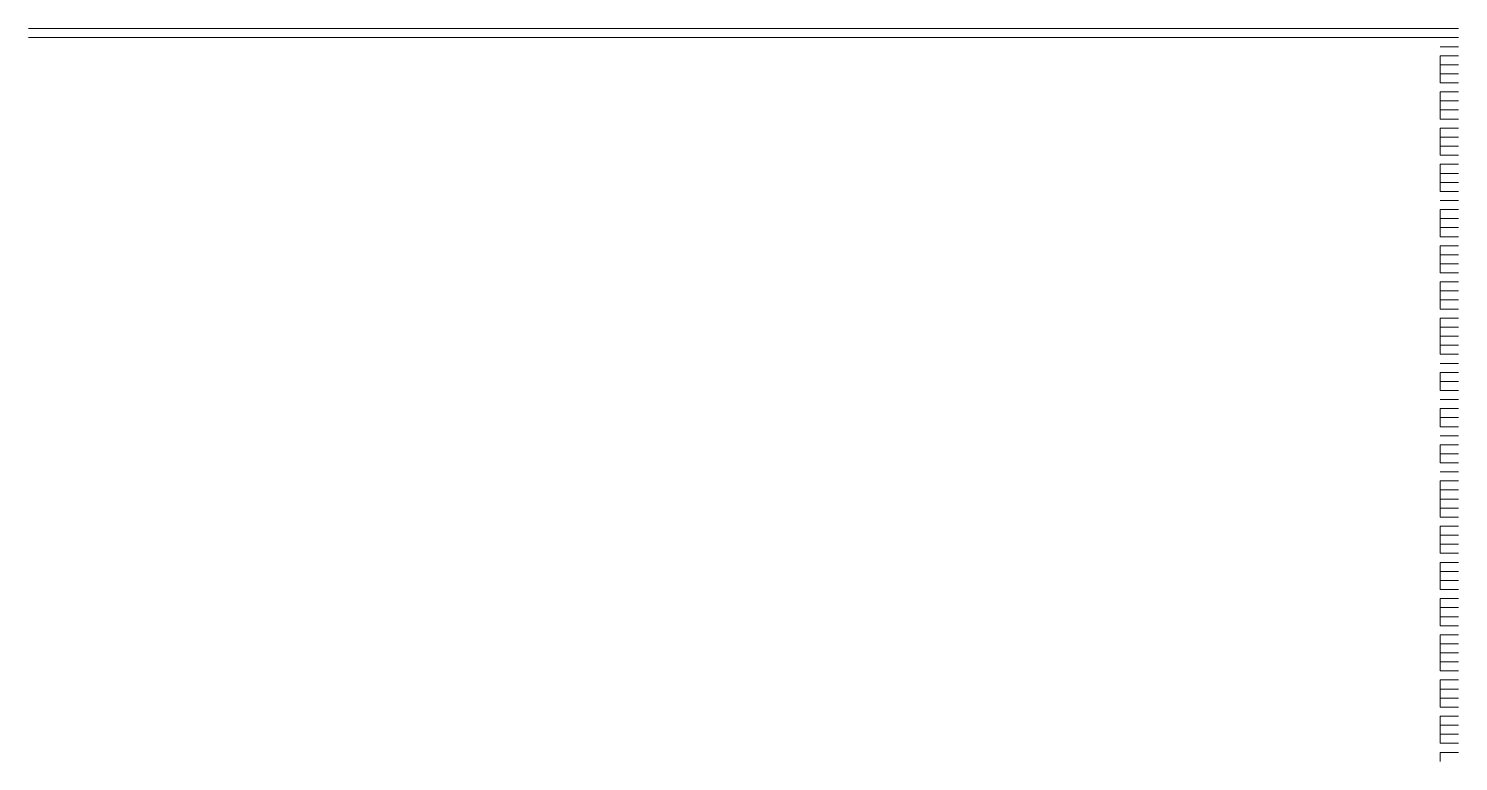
# Model space of a CAD drawing. Header units: inches. Extents: x 0.2 to 10.8, y 0.5 to 8.
# Drawn here: x 4.2533 to 4.5167, y 5.4017 to 5.5367 of the extents above; entities that cross this region are included whole.
import ezdxf

# ---------------------------------------------------------------- set-up
doc = ezdxf.new("R2010")
doc.units = ezdxf.units.IN
doc.header["$MEASUREMENT"] = 0
doc.layers.add('PDF_Geometry', color=7, linetype='Continuous')

msp = doc.modelspace()

# ---------------------------------------------------------------- linework, layer by layer
at = {"layer": 'PDF_Geometry', "lineweight": 9}
for points in [[(4.25333, 5.53667), (4.255, 5.53667)], [(4.25333, 5.53667), (4.255, 5.53667)], [(4.255, 5.53667), (4.25667, 5.53667)], [(4.255, 5.53667), (4.25667, 5.53667)], [(4.255, 5.53667), (4.25667, 5.53667)], [(4.25667, 5.53667), (4.25833, 5.53667)], [(4.25667, 5.53667), (4.25833, 5.53667)], [(4.25667, 5.53667), (4.25833, 5.53667)], [(4.25833, 5.53667), (4.26, 5.53667)], [(4.25833, 5.53667), (4.26, 5.53667)], [(4.26, 5.53667), (4.26167, 5.53667)], [(4.26, 5.53667), (4.26167, 5.53667)], [(4.26167, 5.53667), (4.26333, 5.53667)], [(4.26167, 5.53667), (4.26333, 5.53667)], [(4.26167, 5.53667), (4.26333, 5.53667)], [(4.26333, 5.53667), (4.265, 5.53667)], [(4.26333, 5.53667), (4.265, 5.53667)], [(4.26333, 5.53667), (4.265, 5.53667)], [(4.265, 5.53667), (4.26667, 5.53667)], [(4.265, 5.53667), (4.26667, 5.53667)], [(4.26667, 5.53667), (4.26833, 5.53667)], [(4.26667, 5.53667), (4.26833, 5.53667)], [(4.26833, 5.53667), (4.27, 5.53667)], [(4.26833, 5.53667), (4.27, 5.53667)], [(4.26833, 5.53667), (4.27, 5.53667)], [(4.27, 5.53667), (4.27167, 5.53667)], [(4.27, 5.53667), (4.27167, 5.53667)], [(4.27, 5.53667), (4.27167, 5.53667)], [(4.27167, 5.53667), (4.27333, 5.53667)], [(4.27167, 5.53667), (4.27333, 5.53667)], [(4.27333, 5.53667), (4.275, 5.53667)], [(4.27333, 5.53667), (4.275, 5.53667)], [(4.275, 5.53667), (4.27667, 5.53667)], [(4.275, 5.53667), (4.27667, 5.53667)], [(4.27667, 5.53667), (4.27833, 5.53667)], [(4.27667, 5.53667), (4.27833, 5.53667)], [(4.27833, 5.53667), (4.28, 5.53667)], [(4.27833, 5.53667), (4.28, 5.53667)], [(4.28, 5.53667), (4.28167, 5.53667)], [(4.28, 5.53667), (4.28167, 5.53667)], [(4.28167, 5.53667), (4.28333, 5.53667)], [(4.28167, 5.53667), (4.28333, 5.53667)], [(4.28333, 5.53667), (4.285, 5.53667)], [(4.28333, 5.53667), (4.285, 5.53667)], [(4.285, 5.53667), (4.28667, 5.53667)], [(4.285, 5.53667), (4.28667, 5.53667)], [(4.28667, 5.53667), (4.28833, 5.53667)], [(4.28667, 5.53667), (4.28833, 5.53667)], [(4.28833, 5.53667), (4.29, 5.53667)], [(4.28833, 5.53667), (4.29, 5.53667)], [(4.29, 5.53667), (4.29167, 5.53667)], [(4.29, 5.53667), (4.29167, 5.53667)], [(4.29167, 5.53667), (4.29333, 5.53667)], [(4.29167, 5.53667), (4.29333, 5.53667)], [(4.29333, 5.53667), (4.295, 5.53667)], [(4.29333, 5.53667), (4.295, 5.53667)], [(4.295, 5.53667), (4.29667, 5.53667)], [(4.295, 5.53667), (4.29667, 5.53667)], [(4.29667, 5.53667), (4.29833, 5.53667)], [(4.29667, 5.53667), (4.29833, 5.53667)], [(4.29833, 5.53667), (4.3, 5.53667)], [(4.29833, 5.53667), (4.3, 5.53667)], [(4.29833, 5.53667), (4.3, 5.53667)], [(4.3, 5.53667), (4.30167, 5.53667)], [(4.3, 5.53667), (4.30167, 5.53667)], [(4.3, 5.53667), (4.30167, 5.53667)], [(4.30167, 5.53667), (4.30333, 5.53667)], [(4.30167, 5.53667), (4.30333, 5.53667)], [(4.30333, 5.53667), (4.305, 5.53667)], [(4.30333, 5.53667), (4.305, 5.53667)], [(4.305, 5.53667), (4.30667, 5.53667)], [(4.305, 5.53667), (4.30667, 5.53667)], [(4.30667, 5.53667), (4.30833, 5.53667)], [(4.30667, 5.53667), (4.30833, 5.53667)], [(4.30833, 5.53667), (4.31, 5.53667)], [(4.30833, 5.53667), (4.31, 5.53667)], [(4.31, 5.53667), (4.31167, 5.53667)], [(4.31, 5.53667), (4.31167, 5.53667)], [(4.31167, 5.53667), (4.31333, 5.53667)], [(4.31167, 5.53667), (4.31333, 5.53667)], [(4.31333, 5.53667), (4.315, 5.53667)], [(4.31333, 5.53667), (4.315, 5.53667)], [(4.315, 5.53667), (4.31667, 5.53667)], [(4.315, 5.53667), (4.31667, 5.53667)], [(4.31667, 5.53667), (4.31833, 5.53667)], [(4.31667, 5.53667), (4.31833, 5.53667)], [(4.31833, 5.53667), (4.32, 5.53667)], [(4.31833, 5.53667), (4.32, 5.53667)], [(4.32, 5.53667), (4.32167, 5.53667)], [(4.32, 5.53667), (4.32167, 5.53667)], [(4.32167, 5.53667), (4.32333, 5.53667)], [(4.32167, 5.53667), (4.32333, 5.53667)], [(4.32333, 5.53667), (4.325, 5.53667)], [(4.32333, 5.53667), (4.325, 5.53667)], [(4.325, 5.53667), (4.32667, 5.53667)], [(4.325, 5.53667), (4.32667, 5.53667)], [(4.32667, 5.53667), (4.32833, 5.53667)], [(4.32667, 5.53667), (4.32833, 5.53667)], [(4.32667, 5.53667), (4.32833, 5.53667)], [(4.32833, 5.53667), (4.33, 5.53667)], [(4.32833, 5.53667), (4.33, 5.53667)], [(4.32833, 5.53667), (4.33, 5.53667)], [(4.32833, 5.53667), (4.33, 5.53667)], [(4.33, 5.53667), (4.33167, 5.53667)], [(4.33, 5.53667), (4.33167, 5.53667)], [(4.33, 5.53667), (4.33167, 5.53667)], [(4.33167, 5.53667), (4.33333, 5.53667)], [(4.33167, 5.53667), (4.33333, 5.53667)], [(4.33333, 5.53667), (4.335, 5.53667)], [(4.33333, 5.53667), (4.335, 5.53667)], [(4.335, 5.53667), (4.33667, 5.53667)], [(4.335, 5.53667), (4.33667, 5.53667)], [(4.335, 5.53667), (4.33667, 5.53667)], [(4.33667, 5.53667), (4.33833, 5.53667)], [(4.33667, 5.53667), (4.33833, 5.53667)], [(4.33667, 5.53667), (4.33833, 5.53667)], [(4.33833, 5.53667), (4.34, 5.53667)], [(4.33833, 5.53667), (4.34, 5.53667)], [(4.34, 5.53667), (4.34167, 5.53667)], [(4.34, 5.53667), (4.34167, 5.53667)], [(4.34167, 5.53667), (4.34333, 5.53667)], [(4.34167, 5.53667), (4.34333, 5.53667)], [(4.34333, 5.53667), (4.345, 5.53667)], [(4.34333, 5.53667), (4.345, 5.53667)], [(4.345, 5.53667), (4.34667, 5.53667)], [(4.345, 5.53667), (4.34667, 5.53667)], [(4.34667, 5.53667), (4.34833, 5.53667)], [(4.34667, 5.53667), (4.34833, 5.53667)], [(4.34833, 5.53667), (4.35, 5.53667)], [(4.34833, 5.53667), (4.35, 5.53667)], [(4.35, 5.53667), (4.35167, 5.53667)], [(4.35, 5.53667), (4.35167, 5.53667)], [(4.35167, 5.53667), (4.35333, 5.53667)], [(4.35167, 5.53667), (4.35333, 5.53667)], [(4.35333, 5.53667), (4.355, 5.53667)], [(4.35333, 5.53667), (4.355, 5.53667)], [(4.355, 5.53667), (4.35667, 5.53667)], [(4.355, 5.53667), (4.35667, 5.53667)], [(4.35667, 5.53667), (4.35833, 5.53667)], [(4.35667, 5.53667), (4.35833, 5.53667)], [(4.35667, 5.53667), (4.35833, 5.53667)], [(4.35833, 5.53667), (4.36, 5.53667)], [(4.35833, 5.53667), (4.36, 5.53667)], [(4.35833, 5.53667), (4.36, 5.53667)], [(4.36, 5.53667), (4.36167, 5.53667)], [(4.36, 5.53667), (4.36167, 5.53667)], [(4.36167, 5.53667), (4.36333, 5.53667)], [(4.36167, 5.53667), (4.36333, 5.53667)], [(4.36333, 5.53667), (4.365, 5.53667)], [(4.36333, 5.53667), (4.365, 5.53667)], [(4.36333, 5.53667), (4.365, 5.53667)], [(4.365, 5.53667), (4.36667, 5.53667)], [(4.365, 5.53667), (4.36667, 5.53667)], [(4.365, 5.53667), (4.36667, 5.53667)], [(4.36667, 5.53667), (4.36833, 5.53667)], [(4.36667, 5.53667), (4.36833, 5.53667)], [(4.36833, 5.53667), (4.37, 5.53667)], [(4.36833, 5.53667), (4.37, 5.53667)], [(4.37, 5.53667), (4.37167, 5.53667)], [(4.37, 5.53667), (4.37167, 5.53667)], [(4.37, 5.53667), (4.37167, 5.53667)], [(4.37167, 5.53667), (4.37333, 5.53667)], [(4.37167, 5.53667), (4.37333, 5.53667)], [(4.37167, 5.53667), (4.37333, 5.53667)], [(4.37333, 5.53667), (4.375, 5.53667)], [(4.37333, 5.53667), (4.375, 5.53667)], [(4.375, 5.53667), (4.37667, 5.53667)], [(4.375, 5.53667), (4.37667, 5.53667)], [(4.37667, 5.53667), (4.37833, 5.53667)], [(4.37667, 5.53667), (4.37833, 5.53667)], [(4.37667, 5.53667), (4.37833, 5.53667)], [(4.37833, 5.53667), (4.38, 5.53667)], [(4.37833, 5.53667), (4.38, 5.53667)], [(4.37833, 5.53667), (4.38, 5.53667)], [(4.38, 5.53667), (4.38167, 5.53667)], [(4.38, 5.53667), (4.38167, 5.53667)], [(4.38167, 5.53667), (4.38333, 5.53667)], [(4.38167, 5.53667), (4.38333, 5.53667)], [(4.38333, 5.53667), (4.385, 5.53667)], [(4.38333, 5.53667), (4.385, 5.53667)], [(4.385, 5.53667), (4.38667, 5.53667)], [(4.385, 5.53667), (4.38667, 5.53667)], [(4.38667, 5.53667), (4.38833, 5.53667)], [(4.38667, 5.53667), (4.38833, 5.53667)], [(4.38833, 5.53667), (4.39, 5.53667)], [(4.38833, 5.53667), (4.39, 5.53667)], [(4.39, 5.53667), (4.39167, 5.53667)], [(4.39, 5.53667), (4.39167, 5.53667)], [(4.39167, 5.53667), (4.39333, 5.53667)], [(4.39167, 5.53667), (4.39333, 5.53667)], [(4.39333, 5.53667), (4.395, 5.53667)], [(4.39333, 5.53667), (4.395, 5.53667)], [(4.395, 5.53667), (4.39667, 5.53667)], [(4.395, 5.53667), (4.39667, 5.53667)], [(4.39667, 5.53667), (4.39833, 5.53667)], [(4.39667, 5.53667), (4.39833, 5.53667)], [(4.39833, 5.53667), (4.4, 5.53667)], [(4.39833, 5.53667), (4.4, 5.53667)], [(4.4, 5.53667), (4.40167, 5.53667)], [(4.4, 5.53667), (4.40167, 5.53667)], [(4.40167, 5.53667), (4.40333, 5.53667)], [(4.40167, 5.53667), (4.40333, 5.53667)], [(4.40333, 5.53667), (4.405, 5.53667)], [(4.40333, 5.53667), (4.405, 5.53667)], [(4.405, 5.53667), (4.40667, 5.53667)], [(4.405, 5.53667), (4.40667, 5.53667)], [(4.40667, 5.53667), (4.40833, 5.53667)], [(4.40667, 5.53667), (4.40833, 5.53667)], [(4.40833, 5.53667), (4.41, 5.53667)], [(4.40833, 5.53667), (4.41, 5.53667)], [(4.41, 5.53667), (4.41167, 5.53667)], [(4.41, 5.53667), (4.41167, 5.53667)], [(4.41167, 5.53667), (4.41333, 5.53667)], [(4.41167, 5.53667), (4.41333, 5.53667)], [(4.41333, 5.53667), (4.415, 5.53667)], [(4.41333, 5.53667), (4.415, 5.53667)], [(4.415, 5.53667), (4.41667, 5.53667)], [(4.415, 5.53667), (4.41667, 5.53667)], [(4.41667, 5.53667), (4.41833, 5.53667)], [(4.41667, 5.53667), (4.41833, 5.53667)], [(4.41833, 5.53667), (4.42, 5.53667)], [(4.41833, 5.53667), (4.42, 5.53667)], [(4.42, 5.53667), (4.42167, 5.53667)], [(4.42, 5.53667), (4.42167, 5.53667)], [(4.42167, 5.53667), (4.42333, 5.53667)], [(4.42167, 5.53667), (4.42333, 5.53667)], [(4.42333, 5.53667), (4.425, 5.53667)], [(4.42333, 5.53667), (4.425, 5.53667)], [(4.425, 5.53667), (4.42667, 5.53667)], [(4.425, 5.53667), (4.42667, 5.53667)], [(4.42667, 5.53667), (4.42833, 5.53667)], [(4.42667, 5.53667), (4.42833, 5.53667)], [(4.42833, 5.53667), (4.43, 5.53667)], [(4.42833, 5.53667), (4.43, 5.53667)], [(4.43, 5.53667), (4.43167, 5.53667)], [(4.43, 5.53667), (4.43167, 5.53667)], [(4.43167, 5.53667), (4.43333, 5.53667)], [(4.43167, 5.53667), (4.43333, 5.53667)], [(4.43333, 5.53667), (4.435, 5.53667)], [(4.43333, 5.53667), (4.435, 5.53667)], [(4.435, 5.53667), (4.43667, 5.53667)], [(4.435, 5.53667), (4.43667, 5.53667)], [(4.435, 5.53667), (4.43667, 5.53667)], [(4.43667, 5.53667), (4.43833, 5.53667)], [(4.43667, 5.53667), (4.43833, 5.53667)], [(4.43667, 5.53667), (4.43833, 5.53667)], [(4.43833, 5.53667), (4.44, 5.53667)], [(4.43833, 5.53667), (4.44, 5.53667)], [(4.44, 5.53667), (4.44167, 5.53667)], [(4.44, 5.53667), (4.44167, 5.53667)], [(4.44167, 5.53667), (4.44333, 5.53667)], [(4.44167, 5.53667), (4.44333, 5.53667)], [(4.44333, 5.53667), (4.445, 5.53667)], [(4.44333, 5.53667), (4.445, 5.53667)], [(4.44333, 5.53667), (4.445, 5.53667)], [(4.445, 5.53667), (4.44667, 5.53667)], [(4.445, 5.53667), (4.44667, 5.53667)], [(4.445, 5.53667), (4.44667, 5.53667)], [(4.44667, 5.53667), (4.44833, 5.53667)], [(4.44667, 5.53667), (4.44833, 5.53667)], [(4.44833, 5.53667), (4.45, 5.53667)], [(4.44833, 5.53667), (4.45, 5.53667)], [(4.45, 5.53667), (4.45167, 5.53667)], [(4.45, 5.53667), (4.45167, 5.53667)], [(4.45, 5.53667), (4.45167, 5.53667)], [(4.45167, 5.53667), (4.45333, 5.53667)], [(4.45167, 5.53667), (4.45333, 5.53667)], [(4.45167, 5.53667), (4.45333, 5.53667)], [(4.45333, 5.53667), (4.455, 5.53667)], [(4.45333, 5.53667), (4.455, 5.53667)], [(4.455, 5.53667), (4.45667, 5.53667)], [(4.455, 5.53667), (4.45667, 5.53667)], [(4.45667, 5.53667), (4.45833, 5.53667)], [(4.45667, 5.53667), (4.45833, 5.53667)], [(4.45667, 5.53667), (4.45833, 5.53667)], [(4.45833, 5.53667), (4.46, 5.53667)], [(4.45833, 5.53667), (4.46, 5.53667)], [(4.45833, 5.53667), (4.46, 5.53667)], [(4.46, 5.53667), (4.46167, 5.53667)], [(4.46, 5.53667), (4.46167, 5.53667)], [(4.46167, 5.53667), (4.46333, 5.53667)], [(4.46167, 5.53667), (4.46333, 5.53667)], [(4.46333, 5.53667), (4.465, 5.53667)], [(4.46333, 5.53667), (4.465, 5.53667)], [(4.46333, 5.53667), (4.465, 5.53667)], [(4.465, 5.53667), (4.46667, 5.53667)], [(4.465, 5.53667), (4.46667, 5.53667)], [(4.465, 5.53667), (4.46667, 5.53667)], [(4.465, 5.53667), (4.46667, 5.53667)], [(4.46667, 5.53667), (4.46833, 5.53667)], [(4.46667, 5.53667), (4.46833, 5.53667)], [(4.46667, 5.53667), (4.46833, 5.53667)], [(4.46833, 5.53667), (4.47, 5.53667)], [(4.46833, 5.53667), (4.47, 5.53667)], [(4.47, 5.53667), (4.47167, 5.53667)], [(4.47, 5.53667), (4.47167, 5.53667)], [(4.47167, 5.53667), (4.47333, 5.53667)], [(4.47167, 5.53667), (4.47333, 5.53667)], [(4.47333, 5.53667), (4.475, 5.53667)], [(4.47333, 5.53667), (4.475, 5.53667)], [(4.475, 5.53667), (4.47667, 5.53667)], [(4.475, 5.53667), (4.47667, 5.53667)], [(4.47667, 5.53667), (4.47833, 5.53667)], [(4.47667, 5.53667), (4.47833, 5.53667)], [(4.47833, 5.53667), (4.48, 5.53667)], [(4.47833, 5.53667), (4.48, 5.53667)], [(4.48, 5.53667), (4.48167, 5.53667)], [(4.48, 5.53667), (4.48167, 5.53667)], [(4.48167, 5.53667), (4.48333, 5.53667)], [(4.48167, 5.53667), (4.48333, 5.53667)], [(4.48333, 5.53667), (4.485, 5.53667)], [(4.48333, 5.53667), (4.485, 5.53667)], [(4.485, 5.53667), (4.48667, 5.53667)], [(4.485, 5.53667), (4.48667, 5.53667)], [(4.48667, 5.53667), (4.48833, 5.53667)], [(4.48667, 5.53667), (4.48833, 5.53667)], [(4.48833, 5.53667), (4.49, 5.53667)], [(4.48833, 5.53667), (4.49, 5.53667)], [(4.49, 5.53667), (4.49167, 5.53667)], [(4.49, 5.53667), (4.49167, 5.53667)], [(4.49167, 5.53667), (4.49333, 5.53667)], [(4.49167, 5.53667), (4.49333, 5.53667)], [(4.49333, 5.53667), (4.495, 5.53667)], [(4.49333, 5.53667), (4.495, 5.53667)], [(4.49333, 5.53667), (4.495, 5.53667)], [(4.495, 5.53667), (4.49667, 5.53667)], [(4.495, 5.53667), (4.49667, 5.53667)], [(4.495, 5.53667), (4.49667, 5.53667)], [(4.49667, 5.53667), (4.49833, 5.53667)], [(4.49667, 5.53667), (4.49833, 5.53667)], [(4.49833, 5.53667), (4.5, 5.53667)], [(4.49833, 5.53667), (4.5, 5.53667)], [(4.5, 5.53667), (4.50167, 5.53667)], [(4.5, 5.53667), (4.50167, 5.53667)], [(4.50167, 5.53667), (4.50333, 5.53667)], [(4.50167, 5.53667), (4.50333, 5.53667)], [(4.50333, 5.53667), (4.505, 5.53667)], [(4.50333, 5.53667), (4.505, 5.53667)], [(4.505, 5.53667), (4.50667, 5.53667)], [(4.505, 5.53667), (4.50667, 5.53667)], [(4.50667, 5.53667), (4.50833, 5.53667)], [(4.50667, 5.53667), (4.50833, 5.53667)], [(4.50833, 5.53667), (4.51, 5.53667)], [(4.50833, 5.53667), (4.51, 5.53667)], [(4.51, 5.53667), (4.51167, 5.53667)], [(4.51, 5.53667), (4.51167, 5.53667)], [(4.51167, 5.53667), (4.51333, 5.53667)], [(4.51167, 5.53667), (4.51333, 5.53667)], [(4.51333, 5.53667), (4.515, 5.53667)], [(4.51333, 5.53667), (4.515, 5.53667)], [(4.51333, 5.53667), (4.515, 5.53667)], [(4.515, 5.53667), (4.51667, 5.53667)], [(4.515, 5.53667), (4.51667, 5.53667)], [(4.25333, 5.535), (4.255, 5.535)], [(4.25333, 5.535), (4.255, 5.535)], [(4.255, 5.535), (4.25667, 5.535)], [(4.255, 5.535), (4.25667, 5.535)], [(4.255, 5.535), (4.25667, 5.535)], [(4.25667, 5.535), (4.25833, 5.535)], [(4.25667, 5.535), (4.25833, 5.535)], [(4.25667, 5.535), (4.25833, 5.535)], [(4.25667, 5.535), (4.25833, 5.535)], [(4.25833, 5.535), (4.26, 5.535)], [(4.25833, 5.535), (4.26, 5.535)], [(4.25833, 5.535), (4.26, 5.535)], [(4.26, 5.535), (4.26167, 5.535)], [(4.26, 5.535), (4.26167, 5.535)], [(4.26167, 5.535), (4.26333, 5.535)], [(4.26167, 5.535), (4.26333, 5.535)], [(4.26167, 5.535), (4.26333, 5.535)], [(4.26333, 5.535), (4.265, 5.535)], [(4.26333, 5.535), (4.265, 5.535)], [(4.26333, 5.535), (4.265, 5.535)], [(4.26333, 5.535), (4.265, 5.535)], [(4.265, 5.535), (4.26667, 5.535)], [(4.265, 5.535), (4.26667, 5.535)], [(4.265, 5.535), (4.26667, 5.535)], [(4.26667, 5.535), (4.26833, 5.535)], [(4.26667, 5.535), (4.26833, 5.535)], [(4.26833, 5.535), (4.27, 5.535)], [(4.26833, 5.535), (4.27, 5.535)], [(4.26833, 5.535), (4.27, 5.535)], [(4.27, 5.535), (4.27167, 5.535)], [(4.27, 5.535), (4.27167, 5.535)], [(4.27, 5.535), (4.27167, 5.535)], [(4.27, 5.535), (4.27167, 5.535)], [(4.27167, 5.535), (4.27333, 5.535)], [(4.27167, 5.535), (4.27333, 5.535)], [(4.27167, 5.535), (4.27333, 5.535)], [(4.27333, 5.535), (4.275, 5.535)], [(4.27333, 5.535), (4.275, 5.535)], [(4.27333, 5.535), (4.275, 5.535)], [(4.275, 5.535), (4.27667, 5.535)], [(4.275, 5.535), (4.27667, 5.535)], [(4.275, 5.535), (4.27667, 5.535)], [(4.27667, 5.535), (4.27833, 5.535)], [(4.27667, 5.535), (4.27833, 5.535)], [(4.27833, 5.535), (4.28, 5.535)], [(4.27833, 5.535), (4.28, 5.535)], [(4.27833, 5.535), (4.28, 5.535)], [(4.28, 5.535), (4.28167, 5.535)], [(4.28, 5.535), (4.28167, 5.535)], [(4.28, 5.535), (4.28167, 5.535)], [(4.28167, 5.535), (4.28333, 5.535)], [(4.28167, 5.535), (4.28333, 5.535)], [(4.28167, 5.535), (4.28333, 5.535)], [(4.28333, 5.535), (4.285, 5.535)], [(4.28333, 5.535), (4.285, 5.535)], [(4.285, 5.535), (4.28667, 5.535)], [(4.285, 5.535), (4.28667, 5.535)], [(4.285, 5.535), (4.28667, 5.535)], [(4.28667, 5.535), (4.28833, 5.535)], [(4.28667, 5.535), (4.28833, 5.535)], [(4.28667, 5.535), (4.28833, 5.535)], [(4.28833, 5.535), (4.29, 5.535)], [(4.28833, 5.535), (4.29, 5.535)], [(4.28833, 5.535), (4.29, 5.535)], [(4.29, 5.535), (4.29167, 5.535)], [(4.29, 5.535), (4.29167, 5.535)], [(4.29167, 5.535), (4.29333, 5.535)], [(4.29167, 5.535), (4.29333, 5.535)], [(4.29167, 5.535), (4.29333, 5.535)], [(4.29333, 5.535), (4.295, 5.535)], [(4.29333, 5.535), (4.295, 5.535)], [(4.29333, 5.535), (4.295, 5.535)], [(4.295, 5.535), (4.29667, 5.535)], [(4.295, 5.535), (4.29667, 5.535)], [(4.295, 5.535), (4.29667, 5.535)], [(4.29667, 5.535), (4.29833, 5.535)], [(4.29667, 5.535), (4.29833, 5.535)], [(4.29833, 5.535), (4.3, 5.535)], [(4.29833, 5.535), (4.3, 5.535)], [(4.29833, 5.535), (4.3, 5.535)], [(4.3, 5.535), (4.30167, 5.535)], [(4.3, 5.535), (4.30167, 5.535)], [(4.3, 5.535), (4.30167, 5.535)], [(4.3, 5.535), (4.30167, 5.535)], [(4.30167, 5.535), (4.30333, 5.535)], [(4.30167, 5.535), (4.30333, 5.535)], [(4.30167, 5.535), (4.30333, 5.535)], [(4.30333, 5.535), (4.305, 5.535)], [(4.30333, 5.535), (4.305, 5.535)], [(4.30333, 5.535), (4.305, 5.535)], [(4.305, 5.535), (4.30667, 5.535)], [(4.305, 5.535), (4.30667, 5.535)], [(4.30667, 5.535), (4.30833, 5.535)], [(4.30667, 5.535), (4.30833, 5.535)], [(4.30667, 5.535), (4.30833, 5.535)], [(4.30833, 5.535), (4.31, 5.535)], [(4.30833, 5.535), (4.31, 5.535)], [(4.30833, 5.535), (4.31, 5.535)], [(4.31, 5.535), (4.31167, 5.535)], [(4.31, 5.535), (4.31167, 5.535)], [(4.31, 5.535), (4.31167, 5.535)], [(4.31167, 5.535), (4.31333, 5.535)], [(4.31167, 5.535), (4.31333, 5.535)], [(4.31333, 5.535), (4.315, 5.535)], [(4.31333, 5.535), (4.315, 5.535)], [(4.31333, 5.535), (4.315, 5.535)], [(4.315, 5.535), (4.31667, 5.535)], [(4.315, 5.535), (4.31667, 5.535)], [(4.315, 5.535), (4.31667, 5.535)], [(4.31667, 5.535), (4.31833, 5.535)], [(4.31667, 5.535), (4.31833, 5.535)], [(4.31667, 5.535), (4.31833, 5.535)], [(4.31833, 5.535), (4.32, 5.535)], [(4.31833, 5.535), (4.32, 5.535)], [(4.32, 5.535), (4.32167, 5.535)], [(4.32, 5.535), (4.32167, 5.535)], [(4.32, 5.535), (4.32167, 5.535)], [(4.32167, 5.535), (4.32333, 5.535)], [(4.32167, 5.535), (4.32333, 5.535)], [(4.32167, 5.535), (4.32333, 5.535)], [(4.32333, 5.535), (4.325, 5.535)], [(4.32333, 5.535), (4.325, 5.535)], [(4.32333, 5.535), (4.325, 5.535)], [(4.325, 5.535), (4.32667, 5.535)], [(4.325, 5.535), (4.32667, 5.535)], [(4.32667, 5.535), (4.32833, 5.535)], [(4.32667, 5.535), (4.32833, 5.535)], [(4.32667, 5.535), (4.32833, 5.535)], [(4.32833, 5.535), (4.33, 5.535)], [(4.32833, 5.535), (4.33, 5.535)], [(4.32833, 5.535), (4.33, 5.535)], [(4.32833, 5.535), (4.33, 5.535)], [(4.33, 5.535), (4.33167, 5.535)], [(4.33, 5.535), (4.33167, 5.535)], [(4.33, 5.535), (4.33167, 5.535)], [(4.33, 5.535), (4.33167, 5.535)], [(4.33167, 5.535), (4.33333, 5.535)], [(4.33167, 5.535), (4.33333, 5.535)], [(4.33167, 5.535), (4.33333, 5.535)], [(4.33333, 5.535), (4.335, 5.535)], [(4.33333, 5.535), (4.335, 5.535)], [(4.335, 5.535), (4.33667, 5.535)], [(4.335, 5.535), (4.33667, 5.535)], [(4.335, 5.535), (4.33667, 5.535)], [(4.33667, 5.535), (4.33833, 5.535)], [(4.33667, 5.535), (4.33833, 5.535)], [(4.33667, 5.535), (4.33833, 5.535)], [(4.33667, 5.535), (4.33833, 5.535)], [(4.33833, 5.535), (4.34, 5.535)], [(4.33833, 5.535), (4.34, 5.535)], [(4.33833, 5.535), (4.34, 5.535)], [(4.34, 5.535), (4.34167, 5.535)], [(4.34, 5.535), (4.34167, 5.535)], [(4.34167, 5.535), (4.34333, 5.535)], [(4.34167, 5.535), (4.34333, 5.535)], [(4.34167, 5.535), (4.34333, 5.535)], [(4.34333, 5.535), (4.345, 5.535)], [(4.34333, 5.535), (4.345, 5.535)], [(4.34333, 5.535), (4.345, 5.535)], [(4.345, 5.535), (4.34667, 5.535)], [(4.345, 5.535), (4.34667, 5.535)], [(4.345, 5.535), (4.34667, 5.535)], [(4.34667, 5.535), (4.34833, 5.535)], [(4.34667, 5.535), (4.34833, 5.535)], [(4.34833, 5.535), (4.35, 5.535)], [(4.34833, 5.535), (4.35, 5.535)], [(4.34833, 5.535), (4.35, 5.535)], [(4.35, 5.535), (4.35167, 5.535)], [(4.35, 5.535), (4.35167, 5.535)], [(4.35, 5.535), (4.35167, 5.535)], [(4.35167, 5.535), (4.35333, 5.535)], [(4.35167, 5.535), (4.35333, 5.535)], [(4.35167, 5.535), (4.35333, 5.535)], [(4.35333, 5.535), (4.355, 5.535)], [(4.35333, 5.535), (4.355, 5.535)], [(4.35333, 5.535), (4.355, 5.535)], [(4.355, 5.535), (4.35667, 5.535)], [(4.355, 5.535), (4.35667, 5.535)], [(4.35667, 5.535), (4.35833, 5.535)], [(4.35667, 5.535), (4.35833, 5.535)], [(4.35667, 5.535), (4.35833, 5.535)], [(4.35833, 5.535), (4.36, 5.535)], [(4.35833, 5.535), (4.36, 5.535)], [(4.35833, 5.535), (4.36, 5.535)], [(4.35833, 5.535), (4.36, 5.535)], [(4.36, 5.535), (4.36167, 5.535)], [(4.36, 5.535), (4.36167, 5.535)], [(4.36, 5.535), (4.36167, 5.535)], [(4.36167, 5.535), (4.36333, 5.535)], [(4.36167, 5.535), (4.36333, 5.535)], [(4.36333, 5.535), (4.365, 5.535)], [(4.36333, 5.535), (4.365, 5.535)], [(4.36333, 5.535), (4.365, 5.535)], [(4.365, 5.535), (4.36667, 5.535)], [(4.365, 5.535), (4.36667, 5.535)], [(4.365, 5.535), (4.36667, 5.535)], [(4.365, 5.535), (4.36667, 5.535)], [(4.36667, 5.535), (4.36833, 5.535)], [(4.36667, 5.535), (4.36833, 5.535)], [(4.36667, 5.535), (4.36833, 5.535)], [(4.36833, 5.535), (4.37, 5.535)], [(4.36833, 5.535), (4.37, 5.535)], [(4.37, 5.535), (4.37167, 5.535)], [(4.37, 5.535), (4.37167, 5.535)], [(4.37, 5.535), (4.37167, 5.535)], [(4.37167, 5.535), (4.37333, 5.535)], [(4.37167, 5.535), (4.37333, 5.535)], [(4.37167, 5.535), (4.37333, 5.535)], [(4.37167, 5.535), (4.37333, 5.535)], [(4.37333, 5.535), (4.375, 5.535)], [(4.37333, 5.535), (4.375, 5.535)], [(4.37333, 5.535), (4.375, 5.535)], [(4.375, 5.535), (4.37667, 5.535)], [(4.375, 5.535), (4.37667, 5.535)], [(4.37667, 5.535), (4.37833, 5.535)], [(4.37667, 5.535), (4.37833, 5.535)], [(4.37667, 5.535), (4.37833, 5.535)], [(4.37833, 5.535), (4.38, 5.535)], [(4.37833, 5.535), (4.38, 5.535)], [(4.37833, 5.535), (4.38, 5.535)], [(4.37833, 5.535), (4.38, 5.535)], [(4.38, 5.535), (4.38167, 5.535)], [(4.38, 5.535), (4.38167, 5.535)], [(4.38, 5.535), (4.38167, 5.535)], [(4.38167, 5.535), (4.38333, 5.535)], [(4.38167, 5.535), (4.38333, 5.535)], [(4.38167, 5.535), (4.38333, 5.535)], [(4.38333, 5.535), (4.385, 5.535)], [(4.38333, 5.535), (4.385, 5.535)], [(4.38333, 5.535), (4.385, 5.535)], [(4.385, 5.535), (4.38667, 5.535)], [(4.385, 5.535), (4.38667, 5.535)], [(4.38667, 5.535), (4.38833, 5.535)], [(4.38667, 5.535), (4.38833, 5.535)], [(4.38667, 5.535), (4.38833, 5.535)], [(4.38833, 5.535), (4.39, 5.535)], [(4.38833, 5.535), (4.39, 5.535)], [(4.38833, 5.535), (4.39, 5.535)], [(4.39, 5.535), (4.39167, 5.535)], [(4.39, 5.535), (4.39167, 5.535)], [(4.39, 5.535), (4.39167, 5.535)], [(4.39167, 5.535), (4.39333, 5.535)], [(4.39167, 5.535), (4.39333, 5.535)], [(4.39333, 5.535), (4.395, 5.535)], [(4.39333, 5.535), (4.395, 5.535)], [(4.39333, 5.535), (4.395, 5.535)], [(4.395, 5.535), (4.39667, 5.535)], [(4.395, 5.535), (4.39667, 5.535)], [(4.395, 5.535), (4.39667, 5.535)], [(4.39667, 5.535), (4.39833, 5.535)], [(4.39667, 5.535), (4.39833, 5.535)], [(4.39667, 5.535), (4.39833, 5.535)], [(4.39833, 5.535), (4.4, 5.535)], [(4.39833, 5.535), (4.4, 5.535)], [(4.4, 5.535), (4.40167, 5.535)], [(4.4, 5.535), (4.40167, 5.535)], [(4.4, 5.535), (4.40167, 5.535)], [(4.40167, 5.535), (4.40333, 5.535)], [(4.40167, 5.535), (4.40333, 5.535)], [(4.40167, 5.535), (4.40333, 5.535)], [(4.40333, 5.535), (4.405, 5.535)], [(4.40333, 5.535), (4.405, 5.535)], [(4.40333, 5.535), (4.405, 5.535)], [(4.405, 5.535), (4.40667, 5.535)], [(4.405, 5.535), (4.40667, 5.535)], [(4.40667, 5.535), (4.40833, 5.535)], [(4.40667, 5.535), (4.40833, 5.535)], [(4.40667, 5.535), (4.40833, 5.535)], [(4.40833, 5.535), (4.41, 5.535)], [(4.40833, 5.535), (4.41, 5.535)], [(4.40833, 5.535), (4.41, 5.535)], [(4.41, 5.535), (4.41167, 5.535)], [(4.41, 5.535), (4.41167, 5.535)], [(4.41, 5.535), (4.41167, 5.535)], [(4.41167, 5.535), (4.41333, 5.535)], [(4.41167, 5.535), (4.41333, 5.535)], [(4.41167, 5.535), (4.41333, 5.535)], [(4.41333, 5.535), (4.415, 5.535)], [(4.41333, 5.535), (4.415, 5.535)], [(4.415, 5.535), (4.41667, 5.535)], [(4.415, 5.535), (4.41667, 5.535)], [(4.415, 5.535), (4.41667, 5.535)], [(4.41667, 5.535), (4.41833, 5.535)], [(4.41667, 5.535), (4.41833, 5.535)], [(4.41667, 5.535), (4.41833, 5.535)], [(4.41833, 5.535), (4.42, 5.535)], [(4.41833, 5.535), (4.42, 5.535)], [(4.41833, 5.535), (4.42, 5.535)], [(4.42, 5.535), (4.42167, 5.535)], [(4.42, 5.535), (4.42167, 5.535)], [(4.42167, 5.535), (4.42333, 5.535)], [(4.42167, 5.535), (4.42333, 5.535)], [(4.42167, 5.535), (4.42333, 5.535)], [(4.42333, 5.535), (4.425, 5.535)], [(4.42333, 5.535), (4.425, 5.535)], [(4.42333, 5.535), (4.425, 5.535)], [(4.425, 5.535), (4.42667, 5.535)], [(4.425, 5.535), (4.42667, 5.535)], [(4.425, 5.535), (4.42667, 5.535)], [(4.42667, 5.535), (4.42833, 5.535)], [(4.42667, 5.535), (4.42833, 5.535)], [(4.42833, 5.535), (4.43, 5.535)], [(4.42833, 5.535), (4.43, 5.535)], [(4.42833, 5.535), (4.43, 5.535)], [(4.43, 5.535), (4.43167, 5.535)], [(4.43, 5.535), (4.43167, 5.535)], [(4.43, 5.535), (4.43167, 5.535)], [(4.43167, 5.535), (4.43333, 5.535)], [(4.43167, 5.535), (4.43333, 5.535)], [(4.43167, 5.535), (4.43333, 5.535)], [(4.43333, 5.535), (4.435, 5.535)], [(4.43333, 5.535), (4.435, 5.535)], [(4.435, 5.535), (4.43667, 5.535)], [(4.435, 5.535), (4.43667, 5.535)], [(4.435, 5.535), (4.43667, 5.535)], [(4.43667, 5.535), (4.43833, 5.535)], [(4.43667, 5.535), (4.43833, 5.535)], [(4.43667, 5.535), (4.43833, 5.535)], [(4.43667, 5.535), (4.43833, 5.535)], [(4.43833, 5.535), (4.44, 5.535)], [(4.43833, 5.535), (4.44, 5.535)], [(4.43833, 5.535), (4.44, 5.535)], [(4.44, 5.535), (4.44167, 5.535)], [(4.44, 5.535), (4.44167, 5.535)], [(4.44, 5.535), (4.44167, 5.535)], [(4.44167, 5.535), (4.44333, 5.535)], [(4.44167, 5.535), (4.44333, 5.535)], [(4.44333, 5.535), (4.445, 5.535)], [(4.44333, 5.535), (4.445, 5.535)], [(4.44333, 5.535), (4.445, 5.535)], [(4.445, 5.535), (4.44667, 5.535)], [(4.445, 5.535), (4.44667, 5.535)], [(4.445, 5.535), (4.44667, 5.535)], [(4.445, 5.535), (4.44667, 5.535)], [(4.44667, 5.535), (4.44833, 5.535)], [(4.44667, 5.535), (4.44833, 5.535)], [(4.44667, 5.535), (4.44833, 5.535)], [(4.44833, 5.535), (4.45, 5.535)], [(4.44833, 5.535), (4.45, 5.535)], [(4.45, 5.535), (4.45167, 5.535)], [(4.45, 5.535), (4.45167, 5.535)], [(4.45, 5.535), (4.45167, 5.535)], [(4.45167, 5.535), (4.45333, 5.535)], [(4.45167, 5.535), (4.45333, 5.535)], [(4.45167, 5.535), (4.45333, 5.535)], [(4.45167, 5.535), (4.45333, 5.535)], [(4.45333, 5.535), (4.455, 5.535)], [(4.45333, 5.535), (4.455, 5.535)], [(4.45333, 5.535), (4.455, 5.535)], [(4.455, 5.535), (4.45667, 5.535)], [(4.455, 5.535), (4.45667, 5.535)], [(4.45667, 5.535), (4.45833, 5.535)], [(4.45667, 5.535), (4.45833, 5.535)], [(4.45667, 5.535), (4.45833, 5.535)], [(4.45833, 5.535), (4.46, 5.535)], [(4.45833, 5.535), (4.46, 5.535)], [(4.45833, 5.535), (4.46, 5.535)], [(4.45833, 5.535), (4.46, 5.535)], [(4.46, 5.535), (4.46167, 5.535)], [(4.46, 5.535), (4.46167, 5.535)], [(4.46, 5.535), (4.46167, 5.535)], [(4.46167, 5.535), (4.46333, 5.535)], [(4.46167, 5.535), (4.46333, 5.535)], [(4.46333, 5.535), (4.465, 5.535)], [(4.46333, 5.535), (4.465, 5.535)], [(4.46333, 5.535), (4.465, 5.535)], [(4.465, 5.535), (4.46667, 5.535)], [(4.465, 5.535), (4.46667, 5.535)], [(4.465, 5.535), (4.46667, 5.535)], [(4.465, 5.535), (4.46667, 5.535)], [(4.46667, 5.535), (4.46833, 5.535)], [(4.46667, 5.535), (4.46833, 5.535)], [(4.46667, 5.535), (4.46833, 5.535)], [(4.46667, 5.535), (4.46833, 5.535)], [(4.46833, 5.535), (4.47, 5.535)], [(4.46833, 5.535), (4.47, 5.535)], [(4.46833, 5.535), (4.47, 5.535)], [(4.47, 5.535), (4.47167, 5.535)], [(4.47, 5.535), (4.47167, 5.535)], [(4.47, 5.535), (4.47167, 5.535)], [(4.47167, 5.535), (4.47333, 5.535)], [(4.47167, 5.535), (4.47333, 5.535)], [(4.47333, 5.535), (4.475, 5.535)], [(4.47333, 5.535), (4.475, 5.535)], [(4.47333, 5.535), (4.475, 5.535)], [(4.475, 5.535), (4.47667, 5.535)], [(4.475, 5.535), (4.47667, 5.535)], [(4.475, 5.535), (4.47667, 5.535)], [(4.47667, 5.535), (4.47833, 5.535)], [(4.47667, 5.535), (4.47833, 5.535)], [(4.47667, 5.535), (4.47833, 5.535)], [(4.47833, 5.535), (4.48, 5.535)], [(4.47833, 5.535), (4.48, 5.535)], [(4.48, 5.535), (4.48167, 5.535)], [(4.48, 5.535), (4.48167, 5.535)], [(4.48, 5.535), (4.48167, 5.535)], [(4.48167, 5.535), (4.48333, 5.535)], [(4.48167, 5.535), (4.48333, 5.535)], [(4.48167, 5.535), (4.48333, 5.535)], [(4.48333, 5.535), (4.485, 5.535)], [(4.48333, 5.535), (4.485, 5.535)], [(4.48333, 5.535), (4.485, 5.535)], [(4.485, 5.535), (4.48667, 5.535)], [(4.485, 5.535), (4.48667, 5.535)], [(4.48667, 5.535), (4.48833, 5.535)], [(4.48667, 5.535), (4.48833, 5.535)], [(4.48667, 5.535), (4.48833, 5.535)], [(4.48833, 5.535), (4.49, 5.535)], [(4.48833, 5.535), (4.49, 5.535)], [(4.48833, 5.535), (4.49, 5.535)], [(4.49, 5.535), (4.49167, 5.535)], [(4.49, 5.535), (4.49167, 5.535)], [(4.49, 5.535), (4.49167, 5.535)], [(4.49167, 5.535), (4.49333, 5.535)], [(4.49167, 5.535), (4.49333, 5.535)], [(4.49333, 5.535), (4.495, 5.535)], [(4.49333, 5.535), (4.495, 5.535)], [(4.49333, 5.535), (4.495, 5.535)], [(4.495, 5.535), (4.49667, 5.535)], [(4.495, 5.535), (4.49667, 5.535)], [(4.495, 5.535), (4.49667, 5.535)], [(4.495, 5.535), (4.49667, 5.535)], [(4.49667, 5.535), (4.49833, 5.535)], [(4.49667, 5.535), (4.49833, 5.535)], [(4.49667, 5.535), (4.49833, 5.535)], [(4.49833, 5.535), (4.5, 5.535)], [(4.49833, 5.535), (4.5, 5.535)], [(4.49833, 5.535), (4.5, 5.535)], [(4.5, 5.535), (4.50167, 5.535)], [(4.5, 5.535), (4.50167, 5.535)], [(4.50167, 5.535), (4.50333, 5.535)], [(4.50167, 5.535), (4.50333, 5.535)], [(4.50167, 5.535), (4.50333, 5.535)], [(4.50333, 5.535), (4.505, 5.535)], [(4.50333, 5.535), (4.505, 5.535)], [(4.50333, 5.535), (4.505, 5.535)], [(4.505, 5.535), (4.50667, 5.535)], [(4.505, 5.535), (4.50667, 5.535)], [(4.505, 5.535), (4.50667, 5.535)], [(4.50667, 5.535), (4.50833, 5.535)], [(4.50667, 5.535), (4.50833, 5.535)], [(4.50833, 5.535), (4.51, 5.535)], [(4.50833, 5.535), (4.51, 5.535)], [(4.50833, 5.535), (4.51, 5.535)], [(4.51, 5.535), (4.51167, 5.535)], [(4.51, 5.535), (4.51167, 5.535)], [(4.51, 5.535), (4.51167, 5.535)], [(4.51167, 5.535), (4.51333, 5.535)], [(4.51167, 5.535), (4.51333, 5.535)], [(4.51167, 5.535), (4.51333, 5.535)], [(4.51333, 5.535), (4.515, 5.535)], [(4.51333, 5.535), (4.515, 5.535)], [(4.51333, 5.535), (4.515, 5.535)], [(4.51333, 5.535), (4.515, 5.535)], [(4.51333, 5.535), (4.515, 5.535)], [(4.51333, 5.53333), (4.515, 5.53333)], [(4.51333, 5.53333), (4.515, 5.53333)], [(4.51333, 5.53333), (4.515, 5.53333)], [(4.515, 5.535), (4.51667, 5.535)], [(4.515, 5.535), (4.51667, 5.535)], [(4.515, 5.535), (4.51667, 5.535)], [(4.515, 5.535), (4.51667, 5.535)], [(4.515, 5.53333), (4.51667, 5.53333)], [(4.515, 5.53333), (4.51667, 5.53333)], [(4.515, 5.53333), (4.51667, 5.53333)], [(4.51333, 5.53167), (4.515, 5.53167)], [(4.51333, 5.53167), (4.51333, 5.53)], [(4.51333, 5.53167), (4.515, 5.53167)], [(4.51333, 5.53), (4.515, 5.53)], [(4.51333, 5.53), (4.51333, 5.52833)], [(4.51333, 5.53), (4.515, 5.53)], [(4.515, 5.53167), (4.51667, 5.53167)], [(4.515, 5.53167), (4.51667, 5.53167)], [(4.515, 5.53), (4.51667, 5.53)], [(4.515, 5.53), (4.51667, 5.53)], [(4.51333, 5.52833), (4.515, 5.52833)], [(4.51333, 5.52833), (4.51333, 5.52667)], [(4.51333, 5.52833), (4.515, 5.52833)], [(4.515, 5.52833), (4.51667, 5.52833)], [(4.515, 5.52833), (4.51667, 5.52833)], [(4.51333, 5.52667), (4.515, 5.52667)], [(4.51333, 5.52667), (4.515, 5.52667)], [(4.51333, 5.525), (4.515, 5.525)], [(4.51333, 5.525), (4.51333, 5.52333)], [(4.51333, 5.525), (4.515, 5.525)], [(4.515, 5.52667), (4.51667, 5.52667)], [(4.515, 5.52667), (4.51667, 5.52667)], [(4.515, 5.525), (4.51667, 5.525)], [(4.515, 5.525), (4.51667, 5.525)], [(4.51333, 5.52333), (4.515, 5.52333)], [(4.51333, 5.52333), (4.51333, 5.52167)], [(4.51333, 5.52333), (4.515, 5.52333)], [(4.515, 5.52333), (4.51667, 5.52333)], [(4.515, 5.52333), (4.51667, 5.52333)], [(4.51333, 5.52167), (4.515, 5.52167)], [(4.51333, 5.52167), (4.51333, 5.52)], [(4.51333, 5.52167), (4.515, 5.52167)], [(4.51333, 5.52), (4.515, 5.52)], [(4.51333, 5.52), (4.515, 5.52)], [(4.515, 5.52167), (4.51667, 5.52167)], [(4.515, 5.52167), (4.51667, 5.52167)], [(4.515, 5.52), (4.51667, 5.52)], [(4.515, 5.52), (4.51667, 5.52)], [(4.51333, 5.51833), (4.515, 5.51833)], [(4.51333, 5.51833), (4.51333, 5.51667)], [(4.51333, 5.51833), (4.515, 5.51833)], [(4.515, 5.51833), (4.51667, 5.51833)], [(4.515, 5.51833), (4.51667, 5.51833)], [(4.51333, 5.51667), (4.515, 5.51667)], [(4.51333, 5.51667), (4.51333, 5.515)], [(4.51333, 5.51667), (4.515, 5.51667)], [(4.51333, 5.515), (4.515, 5.515)], [(4.51333, 5.515), (4.51333, 5.51333)], [(4.51333, 5.515), (4.515, 5.515)], [(4.515, 5.51667), (4.51667, 5.51667)], [(4.515, 5.51667), (4.51667, 5.51667)], [(4.515, 5.515), (4.51667, 5.515)], [(4.515, 5.515), (4.51667, 5.515)], [(4.51333, 5.51333), (4.515, 5.51333)], [(4.51333, 5.51333), (4.515, 5.51333)], [(4.51333, 5.51167), (4.515, 5.51167)], [(4.51333, 5.51167), (4.51333, 5.51)], [(4.51333, 5.51167), (4.515, 5.51167)], [(4.515, 5.51333), (4.51667, 5.51333)], [(4.515, 5.51333), (4.51667, 5.51333)], [(4.515, 5.51167), (4.51667, 5.51167)], [(4.515, 5.51167), (4.51667, 5.51167)], [(4.51333, 5.51), (4.515, 5.51)], [(4.51333, 5.51), (4.51333, 5.50833)], [(4.51333, 5.51), (4.515, 5.51)], [(4.515, 5.51), (4.51667, 5.51)], [(4.515, 5.51), (4.51667, 5.51)], [(4.51333, 5.50833), (4.515, 5.50833)], [(4.51333, 5.50833), (4.51333, 5.50667)], [(4.51333, 5.50833), (4.515, 5.50833)], [(4.51333, 5.50667), (4.515, 5.50667)], [(4.51333, 5.50667), (4.515, 5.50667)], [(4.51333, 5.50667), (4.515, 5.50667)], [(4.515, 5.50833), (4.51667, 5.50833)], [(4.515, 5.50833), (4.51667, 5.50833)], [(4.515, 5.50667), (4.51667, 5.50667)], [(4.515, 5.50667), (4.51667, 5.50667)], [(4.515, 5.50667), (4.51667, 5.50667)], [(4.51333, 5.505), (4.515, 5.505)], [(4.51333, 5.505), (4.515, 5.505)], [(4.51333, 5.505), (4.515, 5.505)], [(4.515, 5.505), (4.51667, 5.505)], [(4.515, 5.505), (4.51667, 5.505)], [(4.515, 5.505), (4.51667, 5.505)], [(4.51333, 5.50333), (4.515, 5.50333)], [(4.51333, 5.50333), (4.51333, 5.50167)], [(4.51333, 5.50333), (4.515, 5.50333)], [(4.51333, 5.50167), (4.515, 5.50167)], [(4.51333, 5.50167), (4.51333, 5.5)], [(4.51333, 5.50167), (4.515, 5.50167)], [(4.515, 5.50333), (4.51667, 5.50333)], [(4.515, 5.50333), (4.51667, 5.50333)], [(4.515, 5.50167), (4.51667, 5.50167)], [(4.515, 5.50167), (4.51667, 5.50167)], [(4.51333, 5.5), (4.515, 5.5)], [(4.51333, 5.5), (4.51333, 5.49833)], [(4.51333, 5.5), (4.515, 5.5)], [(4.515, 5.5), (4.51667, 5.5)], [(4.515, 5.5), (4.51667, 5.5)], [(4.51333, 5.49833), (4.515, 5.49833)], [(4.51333, 5.49833), (4.515, 5.49833)], [(4.51333, 5.49667), (4.515, 5.49667)], [(4.51333, 5.49667), (4.51333, 5.495)], [(4.51333, 5.49667), (4.515, 5.49667)], [(4.515, 5.49833), (4.51667, 5.49833)], [(4.515, 5.49833), (4.51667, 5.49833)], [(4.515, 5.49667), (4.51667, 5.49667)], [(4.515, 5.49667), (4.51667, 5.49667)], [(4.51333, 5.495), (4.515, 5.495)], [(4.51333, 5.495), (4.51333, 5.49333)], [(4.51333, 5.495), (4.515, 5.495)], [(4.51333, 5.49333), (4.515, 5.49333)], [(4.51333, 5.49333), (4.51333, 5.49167)], [(4.51333, 5.49333), (4.515, 5.49333)], [(4.515, 5.495), (4.51667, 5.495)], [(4.515, 5.495), (4.51667, 5.495)], [(4.515, 5.49333), (4.51667, 5.49333)], [(4.515, 5.49333), (4.51667, 5.49333)], [(4.51333, 5.49167), (4.515, 5.49167)], [(4.51333, 5.49167), (4.515, 5.49167)], [(4.515, 5.49167), (4.51667, 5.49167)], [(4.515, 5.49167), (4.51667, 5.49167)], [(4.51333, 5.49), (4.515, 5.49)], [(4.51333, 5.49), (4.51333, 5.48833)], [(4.51333, 5.49), (4.515, 5.49)], [(4.51333, 5.48833), (4.515, 5.48833)], [(4.51333, 5.48833), (4.51333, 5.48667)], [(4.51333, 5.48833), (4.515, 5.48833)], [(4.515, 5.49), (4.51667, 5.49)], [(4.515, 5.49), (4.51667, 5.49)], [(4.515, 5.48833), (4.51667, 5.48833)], [(4.515, 5.48833), (4.51667, 5.48833)], [(4.51333, 5.48667), (4.515, 5.48667)], [(4.51333, 5.48667), (4.51333, 5.485)], [(4.51333, 5.48667), (4.515, 5.48667)], [(4.515, 5.48667), (4.51667, 5.48667)], [(4.515, 5.48667), (4.51667, 5.48667)], [(4.51333, 5.485), (4.515, 5.485)], [(4.51333, 5.485), (4.515, 5.485)], [(4.51333, 5.48333), (4.515, 5.48333)], [(4.51333, 5.48333), (4.51333, 5.48167)], [(4.51333, 5.48333), (4.515, 5.48333)], [(4.515, 5.485), (4.51667, 5.485)], [(4.515, 5.485), (4.51667, 5.485)], [(4.515, 5.48333), (4.51667, 5.48333)], [(4.515, 5.48333), (4.51667, 5.48333)], [(4.51333, 5.48167), (4.515, 5.48167)], [(4.51333, 5.48167), (4.51333, 5.48)], [(4.51333, 5.48167), (4.515, 5.48167)], [(4.51333, 5.48), (4.515, 5.48)], [(4.51333, 5.48), (4.51333, 5.47833)], [(4.51333, 5.48), (4.515, 5.48)], [(4.515, 5.48167), (4.51667, 5.48167)], [(4.515, 5.48167), (4.51667, 5.48167)], [(4.515, 5.48), (4.51667, 5.48)], [(4.515, 5.48), (4.51667, 5.48)], [(4.51333, 5.47833), (4.515, 5.47833)], [(4.51333, 5.47833), (4.51333, 5.47667)], [(4.51333, 5.47833), (4.515, 5.47833)], [(4.515, 5.47833), (4.51667, 5.47833)], [(4.515, 5.47833), (4.51667, 5.47833)], [(4.51333, 5.47667), (4.515, 5.47667)], [(4.51333, 5.47667), (4.515, 5.47667)], [(4.51333, 5.47667), (4.515, 5.47667)], [(4.51333, 5.475), (4.515, 5.475)], [(4.51333, 5.475), (4.515, 5.475)], [(4.51333, 5.475), (4.515, 5.475)], [(4.515, 5.47667), (4.51667, 5.47667)], [(4.515, 5.47667), (4.51667, 5.47667)], [(4.515, 5.47667), (4.51667, 5.47667)], [(4.515, 5.475), (4.51667, 5.475)], [(4.515, 5.475), (4.51667, 5.475)], [(4.515, 5.475), (4.51667, 5.475)], [(4.51333, 5.47333), (4.515, 5.47333)], [(4.51333, 5.47333), (4.51333, 5.47167)], [(4.51333, 5.47333), (4.515, 5.47333)], [(4.515, 5.47333), (4.51667, 5.47333)], [(4.515, 5.47333), (4.51667, 5.47333)], [(4.51333, 5.47167), (4.515, 5.47167)], [(4.51333, 5.47167), (4.51333, 5.47)], [(4.51333, 5.47167), (4.515, 5.47167)], [(4.51333, 5.47), (4.515, 5.47)], [(4.51333, 5.47), (4.515, 5.47)], [(4.51333, 5.47), (4.515, 5.47)], [(4.515, 5.47167), (4.51667, 5.47167)], [(4.515, 5.47167), (4.51667, 5.47167)], [(4.515, 5.47), (4.51667, 5.47)], [(4.515, 5.47), (4.51667, 5.47)], [(4.515, 5.47), (4.51667, 5.47)], [(4.51333, 5.46833), (4.515, 5.46833)], [(4.51333, 5.46833), (4.515, 5.46833)], [(4.51333, 5.46833), (4.515, 5.46833)], [(4.515, 5.46833), (4.51667, 5.46833)], [(4.515, 5.46833), (4.51667, 5.46833)], [(4.515, 5.46833), (4.51667, 5.46833)], [(4.51333, 5.46667), (4.515, 5.46667)], [(4.51333, 5.46667), (4.51333, 5.465)], [(4.51333, 5.46667), (4.515, 5.46667)], [(4.51333, 5.465), (4.515, 5.465)], [(4.51333, 5.465), (4.51333, 5.46333)], [(4.51333, 5.465), (4.515, 5.465)], [(4.515, 5.46667), (4.51667, 5.46667)], [(4.515, 5.46667), (4.51667, 5.46667)], [(4.515, 5.465), (4.51667, 5.465)], [(4.515, 5.465), (4.51667, 5.465)], [(4.51333, 5.46333), (4.515, 5.46333)], [(4.51333, 5.46333), (4.515, 5.46333)], [(4.51333, 5.46333), (4.515, 5.46333)], [(4.51333, 5.46167), (4.515, 5.46167)], [(4.51333, 5.46167), (4.515, 5.46167)], [(4.51333, 5.46167), (4.515, 5.46167)], [(4.515, 5.46333), (4.51667, 5.46333)], [(4.515, 5.46333), (4.51667, 5.46333)], [(4.515, 5.46333), (4.51667, 5.46333)], [(4.515, 5.46167), (4.51667, 5.46167)], [(4.515, 5.46167), (4.51667, 5.46167)], [(4.515, 5.46167), (4.51667, 5.46167)], [(4.51333, 5.46), (4.515, 5.46)], [(4.51333, 5.46), (4.51333, 5.45833)], [(4.51333, 5.46), (4.515, 5.46)], [(4.515, 5.46), (4.51667, 5.46)], [(4.515, 5.46), (4.51667, 5.46)], [(4.51333, 5.45833), (4.515, 5.45833)], [(4.51333, 5.45833), (4.51333, 5.45667)], [(4.51333, 5.45833), (4.515, 5.45833)], [(4.51333, 5.45667), (4.515, 5.45667)], [(4.51333, 5.45667), (4.515, 5.45667)], [(4.51333, 5.45667), (4.515, 5.45667)], [(4.515, 5.45833), (4.51667, 5.45833)], [(4.515, 5.45833), (4.51667, 5.45833)], [(4.515, 5.45667), (4.51667, 5.45667)], [(4.515, 5.45667), (4.51667, 5.45667)], [(4.515, 5.45667), (4.51667, 5.45667)], [(4.51333, 5.455), (4.515, 5.455)], [(4.51333, 5.455), (4.515, 5.455)], [(4.51333, 5.455), (4.515, 5.455)], [(4.515, 5.455), (4.51667, 5.455)], [(4.515, 5.455), (4.51667, 5.455)], [(4.515, 5.455), (4.51667, 5.455)], [(4.51333, 5.45333), (4.515, 5.45333)], [(4.51333, 5.45333), (4.51333, 5.45167)], [(4.51333, 5.45333), (4.515, 5.45333)], [(4.51333, 5.45167), (4.515, 5.45167)], [(4.51333, 5.45167), (4.51333, 5.45)], [(4.51333, 5.45167), (4.515, 5.45167)], [(4.515, 5.45333), (4.51667, 5.45333)], [(4.515, 5.45333), (4.51667, 5.45333)], [(4.515, 5.45167), (4.51667, 5.45167)], [(4.515, 5.45167), (4.51667, 5.45167)], [(4.51333, 5.45), (4.515, 5.45)], [(4.51333, 5.45), (4.51333, 5.44833)], [(4.51333, 5.45), (4.515, 5.45)], [(4.515, 5.45), (4.51667, 5.45)], [(4.515, 5.45), (4.51667, 5.45)], [(4.51333, 5.44833), (4.515, 5.44833)], [(4.51333, 5.44833), (4.51333, 5.44667)], [(4.51333, 5.44833), (4.515, 5.44833)], [(4.51333, 5.44667), (4.515, 5.44667)], [(4.51333, 5.44667), (4.515, 5.44667)], [(4.515, 5.44833), (4.51667, 5.44833)], [(4.515, 5.44833), (4.51667, 5.44833)], [(4.515, 5.44667), (4.51667, 5.44667)], [(4.515, 5.44667), (4.51667, 5.44667)], [(4.51333, 5.445), (4.515, 5.445)], [(4.51333, 5.445), (4.51333, 5.44333)], [(4.51333, 5.445), (4.515, 5.445)], [(4.51333, 5.44333), (4.515, 5.44333)], [(4.51333, 5.44333), (4.51333, 5.44167)], [(4.51333, 5.44333), (4.515, 5.44333)], [(4.515, 5.445), (4.51667, 5.445)], [(4.515, 5.445), (4.51667, 5.445)], [(4.515, 5.44333), (4.51667, 5.44333)], [(4.515, 5.44333), (4.51667, 5.44333)], [(4.51333, 5.44167), (4.515, 5.44167)], [(4.51333, 5.44167), (4.51333, 5.44)], [(4.51333, 5.44167), (4.515, 5.44167)], [(4.515, 5.44167), (4.51667, 5.44167)], [(4.515, 5.44167), (4.51667, 5.44167)], [(4.51333, 5.44), (4.515, 5.44)], [(4.51333, 5.44), (4.515, 5.44)], [(4.51333, 5.43833), (4.515, 5.43833)], [(4.51333, 5.43833), (4.51333, 5.43667)], [(4.51333, 5.43833), (4.515, 5.43833)], [(4.515, 5.44), (4.51667, 5.44)], [(4.515, 5.44), (4.51667, 5.44)], [(4.515, 5.43833), (4.51667, 5.43833)], [(4.515, 5.43833), (4.51667, 5.43833)], [(4.51333, 5.43667), (4.515, 5.43667)], [(4.51333, 5.43667), (4.51333, 5.435)], [(4.51333, 5.43667), (4.515, 5.43667)], [(4.515, 5.43667), (4.51667, 5.43667)], [(4.515, 5.43667), (4.51667, 5.43667)], [(4.51333, 5.435), (4.515, 5.435)], [(4.51333, 5.435), (4.51333, 5.43333)], [(4.51333, 5.435), (4.515, 5.435)], [(4.51333, 5.43333), (4.515, 5.43333)], [(4.51333, 5.43333), (4.515, 5.43333)], [(4.515, 5.435), (4.51667, 5.435)], [(4.515, 5.435), (4.51667, 5.435)], [(4.515, 5.43333), (4.51667, 5.43333)], [(4.515, 5.43333), (4.51667, 5.43333)], [(4.51333, 5.43167), (4.515, 5.43167)], [(4.51333, 5.43167), (4.51333, 5.43)], [(4.51333, 5.43167), (4.515, 5.43167)], [(4.51333, 5.43), (4.515, 5.43)], [(4.51333, 5.43), (4.51333, 5.42833)], [(4.51333, 5.43), (4.515, 5.43)], [(4.515, 5.43167), (4.51667, 5.43167)], [(4.515, 5.43167), (4.51667, 5.43167)], [(4.515, 5.43), (4.51667, 5.43)], [(4.515, 5.43), (4.51667, 5.43)], [(4.51333, 5.42833), (4.515, 5.42833)], [(4.51333, 5.42833), (4.51333, 5.42667)], [(4.51333, 5.42833), (4.515, 5.42833)], [(4.515, 5.42833), (4.51667, 5.42833)], [(4.515, 5.42833), (4.51667, 5.42833)], [(4.51333, 5.42667), (4.515, 5.42667)], [(4.51333, 5.42667), (4.515, 5.42667)], [(4.51333, 5.425), (4.515, 5.425)], [(4.51333, 5.425), (4.51333, 5.42333)], [(4.51333, 5.425), (4.515, 5.425)], [(4.515, 5.42667), (4.51667, 5.42667)], [(4.515, 5.42667), (4.51667, 5.42667)], [(4.515, 5.425), (4.51667, 5.425)], [(4.515, 5.425), (4.51667, 5.425)], [(4.51333, 5.42333), (4.515, 5.42333)], [(4.51333, 5.42333), (4.51333, 5.42167)], [(4.51333, 5.42333), (4.515, 5.42333)], [(4.515, 5.42333), (4.51667, 5.42333)], [(4.515, 5.42333), (4.51667, 5.42333)], [(4.51333, 5.42167), (4.515, 5.42167)], [(4.51333, 5.42167), (4.51333, 5.42)], [(4.51333, 5.42167), (4.515, 5.42167)], [(4.51333, 5.42), (4.515, 5.42)], [(4.51333, 5.42), (4.51333, 5.41833)], [(4.51333, 5.42), (4.515, 5.42)], [(4.515, 5.42167), (4.51667, 5.42167)], [(4.515, 5.42167), (4.51667, 5.42167)], [(4.515, 5.42), (4.51667, 5.42)], [(4.515, 5.42), (4.51667, 5.42)], [(4.51333, 5.41833), (4.515, 5.41833)], [(4.51333, 5.41833), (4.515, 5.41833)], [(4.515, 5.41833), (4.51667, 5.41833)], [(4.515, 5.41833), (4.51667, 5.41833)], [(4.51333, 5.41667), (4.515, 5.41667)], [(4.51333, 5.41667), (4.51333, 5.415)], [(4.51333, 5.41667), (4.515, 5.41667)], [(4.51333, 5.415), (4.515, 5.415)], [(4.51333, 5.415), (4.51333, 5.41333)], [(4.51333, 5.415), (4.515, 5.415)], [(4.515, 5.41667), (4.51667, 5.41667)], [(4.515, 5.41667), (4.51667, 5.41667)], [(4.515, 5.415), (4.51667, 5.415)], [(4.515, 5.415), (4.51667, 5.415)], [(4.51333, 5.41333), (4.515, 5.41333)], [(4.51333, 5.41333), (4.51333, 5.41167)], [(4.51333, 5.41333), (4.515, 5.41333)], [(4.51333, 5.41167), (4.515, 5.41167)], [(4.51333, 5.41167), (4.515, 5.41167)], [(4.515, 5.41333), (4.51667, 5.41333)], [(4.515, 5.41333), (4.51667, 5.41333)], [(4.515, 5.41167), (4.51667, 5.41167)], [(4.515, 5.41167), (4.51667, 5.41167)], [(4.51333, 5.41), (4.515, 5.41)], [(4.51333, 5.41), (4.51333, 5.40833)], [(4.51333, 5.41), (4.515, 5.41)], [(4.515, 5.41), (4.51667, 5.41)], [(4.515, 5.41), (4.51667, 5.41)], [(4.51333, 5.40833), (4.515, 5.40833)], [(4.51333, 5.40833), (4.51333, 5.40667)], [(4.51333, 5.40833), (4.515, 5.40833)], [(4.51333, 5.40667), (4.515, 5.40667)], [(4.51333, 5.40667), (4.51333, 5.405)], [(4.51333, 5.40667), (4.515, 5.40667)], [(4.515, 5.40833), (4.51667, 5.40833)], [(4.515, 5.40833), (4.51667, 5.40833)], [(4.515, 5.40667), (4.51667, 5.40667)], [(4.515, 5.40667), (4.51667, 5.40667)], [(4.51333, 5.405), (4.515, 5.405)], [(4.51333, 5.405), (4.515, 5.405)], [(4.515, 5.405), (4.51667, 5.405)], [(4.515, 5.405), (4.51667, 5.405)], [(4.51333, 5.40333), (4.515, 5.40333)], [(4.51333, 5.40333), (4.51333, 5.40167)], [(4.51333, 5.40333), (4.515, 5.40333)], [(4.515, 5.40333), (4.51667, 5.40333)], [(4.515, 5.40333), (4.51667, 5.40333)]]:
    msp.add_lwpolyline(points, dxfattribs=at)

doc.saveas('drawing.dxf')
